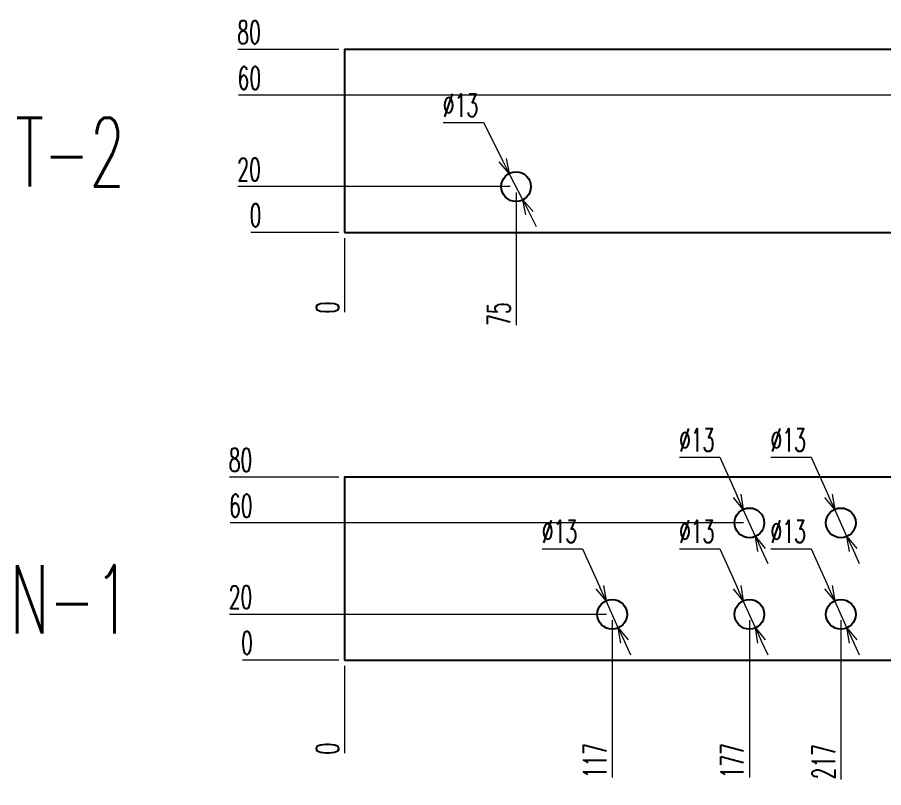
# Model space of a CAD drawing. Header units: millimetres. Extents: x 173893 to 258446, y -176540 to -123824.
# Drawn here: x 202364.1 to 202742.9, y -130132.6 to -129795.7 of the extents above; entities that cross this region are included whole.
import ezdxf
from ezdxf.enums import TextEntityAlignment as Align

# ---------------------------------------------------------------- set-up
doc = ezdxf.new("R2010")
doc.units = ezdxf.units.MM
doc.header["$LTSCALE"] = 3
doc.layers.add('@.DM. NÉT CHÍNH', color=7, linetype='Continuous')
doc.layers.add('@.VISIBLE', color=7, linetype='Continuous')
doc.styles.add('Ann_w01', font='romans.shx', dxfattribs={"width": 0.6, "bigfont": 'chineset.shx'})
doc.dimstyles.new('Dim 01_SC05', dxfattribs={"dimscale": 5, "dimtxt": 2, "dimasz": 1.3, "dimexe": 0.5, "dimexo": 0.5, "dimgap": 0.5, "dimtad": 1, "dimtoh": 1, "dimdec": 1, "dimzin": 12, "dimdsep": 46, "dimtxsty": 'Ann_w01', "dimblk": 'OPEN30', "dimcen": 1.5, "dimclrd": 6, "dimclre": 6, "dimclrt": 3, "dimadec": 1, "dimazin": 3, "dimtm": 1e-09, "dimtfac": 1, "dimtdec": 1, "dimtmove": 0, "dimatfit": 3, "dimldrblk": 'OPEN30', "dimfxl": 1, "dimtolj": 1, "dimlwd": 20, "dimlwe": 20, "dimarcsym": 0})

# ---------------------------------------------------------------- blocks, each defined once
blk = doc.blocks.new('*D3298')
at = {"layer": '@.DM. NÉT CHÍNH', "color": 6, "linetype": 'Continuous', "lineweight": 20, "transparency": 16777216}
blk.add_line((202507.21, -129892.26), (202507.21, -129924.62), dxfattribs=at)
at = {"layer": 'Defpoints', "color": 0, "linetype": 'Continuous', "transparency": 16777216}
for p in [(202507.21, -129849.76), (202507.21, -129889.76), (202507.21, -129918.12)]:
    blk.add_point(p, dxfattribs=at)
at = {"layer": '@.DM. NÉT CHÍNH', "color": 3, "linetype": 'Continuous', "transparency": 16777216, "insert": (202499.71, -129922.62), "char_height": 10, "attachment_point": 5, "rotation": 90, "style": 'Ann_w01'}
blk.add_mtext('\\A1;0', dxfattribs=at)
blk = doc.blocks.new('_Open30')
at = {"color": 0, "linetype": 'ByBlock', "lineweight": -2}
for p, q in [((-1, 0.268), (0, 0)), ((0, 0), (-1, -0.268)), ((0, 0), (-1, 0))]:
    blk.add_line(p, q, dxfattribs=at)
blk = doc.blocks.new('*D3299')
at = {"layer": '@.DM. NÉT CHÍNH', "color": 6, "linetype": 'Continuous', "lineweight": 20, "transparency": 16777216}
blk.add_line((202582.17, -129872.26), (202582.17, -129930.33), dxfattribs=at)
at = {"layer": 'Defpoints', "color": 0, "linetype": 'Continuous', "transparency": 16777216}
for p in [(202507.21, -129849.76), (202582.17, -129869.76), (202582.17, -129918.12)]:
    blk.add_point(p, dxfattribs=at)
at = {"layer": '@.DM. NÉT CHÍNH', "color": 3, "linetype": 'Continuous', "transparency": 16777216, "insert": (202574.67, -129925.47), "char_height": 10, "attachment_point": 5, "rotation": 90, "style": 'Ann_w01'}
blk.add_mtext('\\A1;75', dxfattribs=at)
blk = doc.blocks.new('*D3300')
at = {"layer": '@.DM. NÉT CHÍNH', "color": 6, "linetype": 'Continuous', "lineweight": 20, "transparency": 16777216}
blk.add_line((202799.22, -129872.26), (202799.22, -129936.05), dxfattribs=at)
at = {"layer": 'Defpoints', "color": 0, "linetype": 'Continuous', "transparency": 16777216}
for p in [(202507.21, -129849.76), (202799.22, -129869.76), (202799.22, -129918.12)]:
    blk.add_point(p, dxfattribs=at)
at = {"layer": '@.DM. NÉT CHÍNH', "color": 3, "linetype": 'Continuous', "transparency": 16777216, "insert": (202791.72, -129928.33), "char_height": 10, "attachment_point": 5, "rotation": 90, "style": 'Ann_w01'}
blk.add_mtext('\\A1;292', dxfattribs=at)
blk = doc.blocks.new('*D3301')
at = {"layer": '@.DM. NÉT CHÍNH', "color": 6, "linetype": 'Continuous', "lineweight": 20, "transparency": 16777216}
blk.add_line((202824.22, -129872.26), (202824.22, -129936.05), dxfattribs=at)
at = {"layer": 'Defpoints', "color": 0, "linetype": 'Continuous', "transparency": 16777216}
for p in [(202507.21, -129849.76), (202824.22, -129869.76), (202824.22, -129918.12)]:
    blk.add_point(p, dxfattribs=at)
at = {"layer": '@.DM. NÉT CHÍNH', "color": 3, "linetype": 'Continuous', "transparency": 16777216, "insert": (202816.72, -129928.33), "char_height": 10, "attachment_point": 5, "rotation": 90, "style": 'Ann_w01'}
blk.add_mtext('\\A1;317', dxfattribs=at)
blk = doc.blocks.new('*D3302')
at = {"layer": '@.DM. NÉT CHÍNH', "color": 6, "linetype": 'Continuous', "lineweight": 20, "transparency": 16777216}
blk.add_line((202921.22, -129872.26), (202921.22, -129936.33), dxfattribs=at)
at = {"layer": 'Defpoints', "color": 0, "linetype": 'Continuous', "transparency": 16777216}
for p in [(202507.21, -129849.76), (202921.22, -129869.76), (202921.22, -129918.12)]:
    blk.add_point(p, dxfattribs=at)
at = {"layer": '@.DM. NÉT CHÍNH', "color": 3, "linetype": 'Continuous', "transparency": 16777216, "insert": (202913.72, -129928.47), "char_height": 10, "attachment_point": 5, "rotation": 90, "style": 'Ann_w01'}
blk.add_mtext('\\A1;414', dxfattribs=at)
blk = doc.blocks.new('*D3303')
at = {"layer": '@.DM. NÉT CHÍNH', "color": 6, "linetype": 'Continuous', "lineweight": 20, "transparency": 16777216}
blk.add_line((203006.22, -129872.26), (203006.22, -129935.76), dxfattribs=at)
at = {"layer": 'Defpoints', "color": 0, "linetype": 'Continuous', "transparency": 16777216}
for p in [(202507.21, -129849.76), (203006.22, -129869.76), (203006.22, -129918.12)]:
    blk.add_point(p, dxfattribs=at)
at = {"layer": '@.DM. NÉT CHÍNH', "color": 3, "linetype": 'Continuous', "transparency": 16777216, "insert": (202998.72, -129928.19), "char_height": 10, "attachment_point": 5, "rotation": 90, "style": 'Ann_w01'}
blk.add_mtext('\\A1;499', dxfattribs=at)
blk = doc.blocks.new('*D3304')
at = {"layer": '@.DM. NÉT CHÍNH', "color": 6, "linetype": 'Continuous', "lineweight": 20, "transparency": 16777216}
blk.add_line((203024.21, -129832.26), (203024.21, -129936.05), dxfattribs=at)
at = {"layer": 'Defpoints', "color": 0, "linetype": 'Continuous', "transparency": 16777216}
for p in [(203024.21, -129829.76), (202507.21, -129849.76), (203024.21, -129918.12)]:
    blk.add_point(p, dxfattribs=at)
at = {"layer": '@.DM. NÉT CHÍNH', "color": 3, "linetype": 'Continuous', "transparency": 16777216, "insert": (203016.71, -129928.33), "char_height": 10, "attachment_point": 5, "rotation": 90, "style": 'Ann_w01'}
blk.add_mtext('\\A1;517', dxfattribs=at)
blk = doc.blocks.new('*D3305')
at = {"layer": '@.DM. NÉT CHÍNH', "color": 6, "linetype": 'Continuous', "lineweight": 20, "transparency": 16777216}
blk.add_line((203049.21, -129832.26), (203049.21, -129936.05), dxfattribs=at)
at = {"layer": 'Defpoints', "color": 0, "linetype": 'Continuous', "transparency": 16777216}
for p in [(203049.21, -129829.76), (202507.21, -129849.76), (203049.21, -129918.12)]:
    blk.add_point(p, dxfattribs=at)
at = {"layer": '@.DM. NÉT CHÍNH', "color": 3, "linetype": 'Continuous', "transparency": 16777216, "insert": (203041.71, -129928.33), "char_height": 10, "attachment_point": 5, "rotation": 90, "style": 'Ann_w01'}
blk.add_mtext('\\A1;542', dxfattribs=at)
blk = doc.blocks.new('*D3306')
at = {"layer": '@.DM. NÉT CHÍNH', "color": 6, "linetype": 'Continuous', "lineweight": 20, "transparency": 16777216}
blk.add_line((203074.21, -129832.26), (203074.21, -129936.05), dxfattribs=at)
at = {"layer": 'Defpoints', "color": 0, "linetype": 'Continuous', "transparency": 16777216}
for p in [(203074.21, -129829.76), (202507.21, -129849.76), (203074.21, -129918.12)]:
    blk.add_point(p, dxfattribs=at)
at = {"layer": '@.DM. NÉT CHÍNH', "color": 3, "linetype": 'Continuous', "transparency": 16777216, "insert": (203066.71, -129928.33), "char_height": 10, "attachment_point": 5, "rotation": 90, "style": 'Ann_w01'}
blk.add_mtext('\\A1;567', dxfattribs=at)
blk = doc.blocks.new('*D3307')
at = {"layer": '@.DM. NÉT CHÍNH', "color": 6, "linetype": 'Continuous', "lineweight": 20, "transparency": 16777216}
blk.add_line((203091.22, -129872.26), (203091.22, -129936.33), dxfattribs=at)
at = {"layer": 'Defpoints', "color": 0, "linetype": 'Continuous', "transparency": 16777216}
for p in [(202507.21, -129849.76), (203091.22, -129869.76), (203091.22, -129918.12)]:
    blk.add_point(p, dxfattribs=at)
at = {"layer": '@.DM. NÉT CHÍNH', "color": 3, "linetype": 'Continuous', "transparency": 16777216, "insert": (203083.72, -129928.47), "char_height": 10, "attachment_point": 5, "rotation": 90, "style": 'Ann_w01'}
blk.add_mtext('\\A1;584', dxfattribs=at)
blk = doc.blocks.new('*D3308')
at = {"layer": '@.DM. NÉT CHÍNH', "color": 6, "linetype": 'Continuous', "lineweight": 20, "transparency": 16777216}
blk.add_line((203176.22, -129872.26), (203176.22, -129935.47), dxfattribs=at)
at = {"layer": 'Defpoints', "color": 0, "linetype": 'Continuous', "transparency": 16777216}
for p in [(202507.21, -129849.76), (203176.22, -129869.76), (203176.22, -129918.12)]:
    blk.add_point(p, dxfattribs=at)
at = {"layer": '@.DM. NÉT CHÍNH', "color": 3, "linetype": 'Continuous', "transparency": 16777216, "insert": (203168.72, -129928.05), "char_height": 10, "attachment_point": 5, "rotation": 90, "style": 'Ann_w01'}
blk.add_mtext('\\A1;669', dxfattribs=at)
blk = doc.blocks.new('*D3309')
at = {"layer": '@.DM. NÉT CHÍNH', "color": 6, "linetype": 'Continuous', "lineweight": 20, "transparency": 16777216}
blk.add_line((203247.21, -129892.26), (203247.21, -129936.05), dxfattribs=at)
at = {"layer": 'Defpoints', "color": 0, "linetype": 'Continuous', "transparency": 16777216}
for p in [(202507.21, -129849.76), (203247.21, -129889.76), (203247.21, -129918.12)]:
    blk.add_point(p, dxfattribs=at)
at = {"layer": '@.DM. NÉT CHÍNH', "color": 3, "linetype": 'Continuous', "transparency": 16777216, "insert": (203239.71, -129928.33), "char_height": 10, "attachment_point": 5, "rotation": 90, "style": 'Ann_w01'}
blk.add_mtext('\\A1;740', dxfattribs=at)
blk = doc.blocks.new('*D3310')
at = {"layer": '@.DM. NÉT CHÍNH', "color": 6, "linetype": 'Continuous', "lineweight": 20, "transparency": 16777216}
for p, q in [((202550.31, -129841.66), (202567.95, -129841.66)), ((202567.95, -129841.66), (202576.3, -129858.16)), ((202585.1, -129875.56), (202579.23, -129863.96)), ((202588.04, -129881.36), (202590.97, -129887.16))]:
    blk.add_line(p, q, dxfattribs=at)
at = {"layer": 'Defpoints', "color": 0, "linetype": 'Continuous', "transparency": 16777216}
for p in [(202579.23, -129863.96), (202585.1, -129875.56)]:
    blk.add_point(p, dxfattribs=at)
at = {"layer": '@.DM. NÉT CHÍNH', "color": 6, "linetype": 'Continuous', "lineweight": 20, "transparency": 16777216, "xscale": 6.5, "yscale": 6.5, "zscale": 6.5}
for p, rotation in [((202579.23, -129863.96), 296.8358284407663), ((202585.1, -129875.56), 116.8358284407663)]:
    blk.add_blockref('_Open30', p, dxfattribs=dict(at, rotation=rotation))
at = {"layer": '@.DM. NÉT CHÍNH', "color": 3, "linetype": 'Continuous', "transparency": 16777216, "insert": (202557.88, -129834.16), "char_height": 10, "attachment_point": 5, "style": 'Ann_w01'}
blk.add_mtext('\\A1;∅13', dxfattribs=at)
blk = doc.blocks.new('*D3320')
at = {"layer": '@.DM. NÉT CHÍNH', "color": 6, "linetype": 'Continuous', "lineweight": 20, "transparency": 16777216}
blk.add_line((202507.21, -130079.31), (202507.21, -130117.55), dxfattribs=at)
at = {"layer": 'Defpoints', "color": 0, "linetype": 'Continuous', "transparency": 16777216}
for p in [(202507.21, -130036.81), (202507.21, -130076.81), (202507.21, -130111.05)]:
    blk.add_point(p, dxfattribs=at)
at = {"layer": '@.DM. NÉT CHÍNH', "color": 3, "linetype": 'Continuous', "transparency": 16777216, "insert": (202499.71, -130115.55), "char_height": 10, "attachment_point": 5, "rotation": 90, "style": 'Ann_w01'}
blk.add_mtext('\\A1;0', dxfattribs=at)
blk = doc.blocks.new('*D3321')
at = {"layer": '@.DM. NÉT CHÍNH', "color": 6, "linetype": 'Continuous', "lineweight": 20, "transparency": 16777216}
blk.add_line((202624.21, -130059.31), (202624.21, -130128.12), dxfattribs=at)
at = {"layer": 'Defpoints', "color": 0, "linetype": 'Continuous', "transparency": 16777216}
for p in [(202507.21, -130036.81), (202624.21, -130056.81), (202624.21, -130111.05)]:
    blk.add_point(p, dxfattribs=at)
at = {"layer": '@.DM. NÉT CHÍNH', "color": 3, "linetype": 'Continuous', "transparency": 16777216, "insert": (202616.71, -130120.84), "char_height": 10, "attachment_point": 5, "rotation": 90, "style": 'Ann_w01'}
blk.add_mtext('\\A1;117', dxfattribs=at)
blk = doc.blocks.new('*D3322')
at = {"layer": '@.DM. NÉT CHÍNH', "color": 6, "linetype": 'Continuous', "lineweight": 20, "transparency": 16777216}
blk.add_line((202684.21, -130059.31), (202684.21, -130128.12), dxfattribs=at)
at = {"layer": 'Defpoints', "color": 0, "linetype": 'Continuous', "transparency": 16777216}
for p in [(202507.21, -130036.81), (202684.21, -130056.81), (202684.21, -130111.05)]:
    blk.add_point(p, dxfattribs=at)
at = {"layer": '@.DM. NÉT CHÍNH', "color": 3, "linetype": 'Continuous', "transparency": 16777216, "insert": (202676.71, -130120.84), "char_height": 10, "attachment_point": 5, "rotation": 90, "style": 'Ann_w01'}
blk.add_mtext('\\A1;177', dxfattribs=at)
blk = doc.blocks.new('*D3323')
at = {"layer": '@.DM. NÉT CHÍNH', "color": 6, "linetype": 'Continuous', "lineweight": 20, "transparency": 16777216}
blk.add_line((202724.21, -130059.31), (202724.21, -130128.98), dxfattribs=at)
at = {"layer": 'Defpoints', "color": 0, "linetype": 'Continuous', "transparency": 16777216}
for p in [(202507.21, -130036.81), (202724.21, -130056.81), (202724.21, -130111.05)]:
    blk.add_point(p, dxfattribs=at)
at = {"layer": '@.DM. NÉT CHÍNH', "color": 3, "linetype": 'Continuous', "transparency": 16777216, "insert": (202716.71, -130121.26), "char_height": 10, "attachment_point": 5, "rotation": 90, "style": 'Ann_w01'}
blk.add_mtext('\\A1;217', dxfattribs=at)
blk = doc.blocks.new('*D3324')
at = {"layer": '@.DM. NÉT CHÍNH', "color": 6, "linetype": 'Continuous', "lineweight": 20, "transparency": 16777216}
blk.add_line((202784.21, -130059.31), (202784.21, -130128.98), dxfattribs=at)
at = {"layer": 'Defpoints', "color": 0, "linetype": 'Continuous', "transparency": 16777216}
for p in [(202507.21, -130036.81), (202784.21, -130056.81), (202784.21, -130111.05)]:
    blk.add_point(p, dxfattribs=at)
at = {"layer": '@.DM. NÉT CHÍNH', "color": 3, "linetype": 'Continuous', "transparency": 16777216, "insert": (202776.71, -130121.26), "char_height": 10, "attachment_point": 5, "rotation": 90, "style": 'Ann_w01'}
blk.add_mtext('\\A1;277', dxfattribs=at)
blk = doc.blocks.new('*D3325')
at = {"layer": '@.DM. NÉT CHÍNH', "color": 6, "linetype": 'Continuous', "lineweight": 20, "transparency": 16777216}
blk.add_line((202834.21, -130059.31), (202834.21, -130128.98), dxfattribs=at)
at = {"layer": 'Defpoints', "color": 0, "linetype": 'Continuous', "transparency": 16777216}
for p in [(202507.21, -130036.81), (202834.21, -130056.81), (202834.21, -130111.05)]:
    blk.add_point(p, dxfattribs=at)
at = {"layer": '@.DM. NÉT CHÍNH', "color": 3, "linetype": 'Continuous', "transparency": 16777216, "insert": (202826.71, -130121.26), "char_height": 10, "attachment_point": 5, "rotation": 90, "style": 'Ann_w01'}
blk.add_mtext('\\A1;327', dxfattribs=at)
blk = doc.blocks.new('*D3326')
at = {"layer": '@.DM. NÉT CHÍNH', "color": 6, "linetype": 'Continuous', "lineweight": 20, "transparency": 16777216}
blk.add_line((202884.21, -130059.31), (202884.21, -130128.98), dxfattribs=at)
at = {"layer": 'Defpoints', "color": 0, "linetype": 'Continuous', "transparency": 16777216}
for p in [(202507.21, -130036.81), (202884.21, -130056.81), (202884.21, -130111.05)]:
    blk.add_point(p, dxfattribs=at)
at = {"layer": '@.DM. NÉT CHÍNH', "color": 3, "linetype": 'Continuous', "transparency": 16777216, "insert": (202876.71, -130121.26), "char_height": 10, "attachment_point": 5, "rotation": 90, "style": 'Ann_w01'}
blk.add_mtext('\\A1;377', dxfattribs=at)
blk = doc.blocks.new('*D3327')
at = {"layer": '@.DM. NÉT CHÍNH', "color": 6, "linetype": 'Continuous', "lineweight": 20, "transparency": 16777216}
blk.add_line((202934.21, -130059.31), (202934.21, -130128.98), dxfattribs=at)
at = {"layer": 'Defpoints', "color": 0, "linetype": 'Continuous', "transparency": 16777216}
for p in [(202507.21, -130036.81), (202934.21, -130056.81), (202934.21, -130111.05)]:
    blk.add_point(p, dxfattribs=at)
at = {"layer": '@.DM. NÉT CHÍNH', "color": 3, "linetype": 'Continuous', "transparency": 16777216, "insert": (202926.71, -130121.26), "char_height": 10, "attachment_point": 5, "rotation": 90, "style": 'Ann_w01'}
blk.add_mtext('\\A1;427', dxfattribs=at)
blk = doc.blocks.new('*D3328')
at = {"layer": '@.DM. NÉT CHÍNH', "color": 6, "linetype": 'Continuous', "lineweight": 20, "transparency": 16777216}
blk.add_line((202974.21, -130059.31), (202974.21, -130128.98), dxfattribs=at)
at = {"layer": 'Defpoints', "color": 0, "linetype": 'Continuous', "transparency": 16777216}
for p in [(202507.21, -130036.81), (202974.21, -130056.81), (202974.21, -130111.05)]:
    blk.add_point(p, dxfattribs=at)
at = {"layer": '@.DM. NÉT CHÍNH', "color": 3, "linetype": 'Continuous', "transparency": 16777216, "insert": (202966.71, -130121.26), "char_height": 10, "attachment_point": 5, "rotation": 90, "style": 'Ann_w01'}
blk.add_mtext('\\A1;467', dxfattribs=at)
blk = doc.blocks.new('*D3329')
at = {"layer": '@.DM. NÉT CHÍNH', "color": 6, "linetype": 'Continuous', "lineweight": 20, "transparency": 16777216}
blk.add_line((203014.21, -130059.31), (203014.21, -130128.98), dxfattribs=at)
at = {"layer": 'Defpoints', "color": 0, "linetype": 'Continuous', "transparency": 16777216}
for p in [(202507.21, -130036.81), (203014.21, -130056.81), (203014.21, -130111.05)]:
    blk.add_point(p, dxfattribs=at)
at = {"layer": '@.DM. NÉT CHÍNH', "color": 3, "linetype": 'Continuous', "transparency": 16777216, "insert": (203006.71, -130121.26), "char_height": 10, "attachment_point": 5, "rotation": 90, "style": 'Ann_w01'}
blk.add_mtext('\\A1;507', dxfattribs=at)
blk = doc.blocks.new('*D3330')
at = {"layer": '@.DM. NÉT CHÍNH', "color": 6, "linetype": 'Continuous', "lineweight": 20, "transparency": 16777216}
blk.add_line((203054.21, -130059.31), (203054.21, -130128.98), dxfattribs=at)
at = {"layer": 'Defpoints', "color": 0, "linetype": 'Continuous', "transparency": 16777216}
for p in [(202507.21, -130036.81), (203054.21, -130056.81), (203054.21, -130111.05)]:
    blk.add_point(p, dxfattribs=at)
at = {"layer": '@.DM. NÉT CHÍNH', "color": 3, "linetype": 'Continuous', "transparency": 16777216, "insert": (203046.71, -130121.26), "char_height": 10, "attachment_point": 5, "rotation": 90, "style": 'Ann_w01'}
blk.add_mtext('\\A1;547', dxfattribs=at)
blk = doc.blocks.new('*D3331')
at = {"layer": '@.DM. NÉT CHÍNH', "color": 6, "linetype": 'Continuous', "lineweight": 20, "transparency": 16777216}
blk.add_line((203094.21, -130059.31), (203094.21, -130128.98), dxfattribs=at)
at = {"layer": 'Defpoints', "color": 0, "linetype": 'Continuous', "transparency": 16777216}
for p in [(202507.21, -130036.81), (203094.21, -130056.81), (203094.21, -130111.05)]:
    blk.add_point(p, dxfattribs=at)
at = {"layer": '@.DM. NÉT CHÍNH', "color": 3, "linetype": 'Continuous', "transparency": 16777216, "insert": (203086.71, -130121.26), "char_height": 10, "attachment_point": 5, "rotation": 90, "style": 'Ann_w01'}
blk.add_mtext('\\A1;587', dxfattribs=at)
blk = doc.blocks.new('*D3332')
at = {"layer": '@.DM. NÉT CHÍNH', "color": 6, "linetype": 'Continuous', "lineweight": 20, "transparency": 16777216}
blk.add_line((203134.21, -130059.31), (203134.21, -130128.69), dxfattribs=at)
at = {"layer": 'Defpoints', "color": 0, "linetype": 'Continuous', "transparency": 16777216}
for p in [(202507.21, -130036.81), (203134.21, -130056.81), (203134.21, -130111.05)]:
    blk.add_point(p, dxfattribs=at)
at = {"layer": '@.DM. NÉT CHÍNH', "color": 3, "linetype": 'Continuous', "transparency": 16777216, "insert": (203126.71, -130121.12), "char_height": 10, "attachment_point": 5, "rotation": 90, "style": 'Ann_w01'}
blk.add_mtext('\\A1;627', dxfattribs=at)
blk = doc.blocks.new('*D3333')
at = {"layer": '@.DM. NÉT CHÍNH', "color": 6, "linetype": 'Continuous', "lineweight": 20, "transparency": 16777216}
blk.add_line((203174.21, -130059.31), (203174.21, -130128.69), dxfattribs=at)
at = {"layer": 'Defpoints', "color": 0, "linetype": 'Continuous', "transparency": 16777216}
for p in [(202507.21, -130036.81), (203174.21, -130056.81), (203174.21, -130111.05)]:
    blk.add_point(p, dxfattribs=at)
at = {"layer": '@.DM. NÉT CHÍNH', "color": 3, "linetype": 'Continuous', "transparency": 16777216, "insert": (203166.71, -130121.12), "char_height": 10, "attachment_point": 5, "rotation": 90, "style": 'Ann_w01'}
blk.add_mtext('\\A1;667', dxfattribs=at)
blk = doc.blocks.new('*D3334')
at = {"layer": '@.DM. NÉT CHÍNH', "color": 6, "linetype": 'Continuous', "lineweight": 20, "transparency": 16777216}
blk.add_line((203247.21, -130079.31), (203247.21, -130128.98), dxfattribs=at)
at = {"layer": 'Defpoints', "color": 0, "linetype": 'Continuous', "transparency": 16777216}
for p in [(202507.21, -130036.81), (203247.21, -130076.81), (203247.21, -130111.05)]:
    blk.add_point(p, dxfattribs=at)
at = {"layer": '@.DM. NÉT CHÍNH', "color": 3, "linetype": 'Continuous', "transparency": 16777216, "insert": (203239.71, -130121.26), "char_height": 10, "attachment_point": 5, "rotation": 90, "style": 'Ann_w01'}
blk.add_mtext('\\A1;740', dxfattribs=at)
blk = doc.blocks.new('*D3335')
at = {"layer": '@.DM. NÉT CHÍNH', "color": 6, "linetype": 'Continuous', "lineweight": 20, "transparency": 16777216}
for p, q in [((202693.62, -129988.1), (202711.26, -129988.1)), ((202711.26, -129988.1), (202718.86, -130004.96)), ((202726.88, -130022.74), (202721.54, -130010.89)), ((202729.55, -130028.66), (202732.23, -130034.59))]:
    blk.add_line(p, q, dxfattribs=at)
at = {"layer": 'Defpoints', "color": 0, "linetype": 'Continuous', "transparency": 16777216}
for p in [(202721.54, -130010.89), (202726.88, -130022.74)]:
    blk.add_point(p, dxfattribs=at)
at = {"layer": '@.DM. NÉT CHÍNH', "color": 6, "linetype": 'Continuous', "lineweight": 20, "transparency": 16777216, "xscale": 6.5, "yscale": 6.5, "zscale": 6.5}
for p, rotation in [((202721.54, -130010.89), 294.2777649760796), ((202726.88, -130022.74), 114.2777649760796)]:
    blk.add_blockref('_Open30', p, dxfattribs=dict(at, rotation=rotation))
at = {"layer": '@.DM. NÉT CHÍNH', "color": 3, "linetype": 'Continuous', "transparency": 16777216, "insert": (202701.19, -129980.6), "char_height": 10, "attachment_point": 5, "style": 'Ann_w01'}
blk.add_mtext('\\A1;∅13', dxfattribs=at)
blk = doc.blocks.new('*D3336')
at = {"layer": '@.DM. NÉT CHÍNH', "color": 6, "linetype": 'Continuous', "lineweight": 20, "transparency": 16777216}
for p, q in [((202653.62, -129988.1), (202671.26, -129988.1)), ((202671.26, -129988.1), (202678.86, -130004.96)), ((202686.88, -130022.74), (202681.54, -130010.89)), ((202689.55, -130028.66), (202692.23, -130034.59))]:
    blk.add_line(p, q, dxfattribs=at)
at = {"layer": 'Defpoints', "color": 0, "linetype": 'Continuous', "transparency": 16777216}
for p in [(202681.54, -130010.89), (202686.88, -130022.74)]:
    blk.add_point(p, dxfattribs=at)
at = {"layer": '@.DM. NÉT CHÍNH', "color": 6, "linetype": 'Continuous', "lineweight": 20, "transparency": 16777216, "xscale": 6.5, "yscale": 6.5, "zscale": 6.5}
for p, rotation in [((202681.54, -130010.89), 294.2777649762606), ((202686.88, -130022.74), 114.2777649762606)]:
    blk.add_blockref('_Open30', p, dxfattribs=dict(at, rotation=rotation))
at = {"layer": '@.DM. NÉT CHÍNH', "color": 3, "linetype": 'Continuous', "transparency": 16777216, "insert": (202661.19, -129980.6), "char_height": 10, "attachment_point": 5, "style": 'Ann_w01'}
blk.add_mtext('\\A1;∅13', dxfattribs=at)
blk = doc.blocks.new('*D3345')
at = {"layer": '@.DM. NÉT CHÍNH', "color": 6, "linetype": 'Continuous', "lineweight": 20, "transparency": 16777216}
for p, q in [((202593.62, -130028.1), (202611.26, -130028.1)), ((202611.26, -130028.1), (202618.86, -130044.96)), ((202626.88, -130062.74), (202621.54, -130050.89)), ((202629.55, -130068.66), (202632.23, -130074.59))]:
    blk.add_line(p, q, dxfattribs=at)
at = {"layer": 'Defpoints', "color": 0, "linetype": 'Continuous', "transparency": 16777216}
for p in [(202621.54, -130050.89), (202626.88, -130062.74)]:
    blk.add_point(p, dxfattribs=at)
at = {"layer": '@.DM. NÉT CHÍNH', "color": 6, "linetype": 'Continuous', "lineweight": 20, "transparency": 16777216, "xscale": 6.5, "yscale": 6.5, "zscale": 6.5}
for p, rotation in [((202621.54, -130050.89), 294.2777649761438), ((202626.88, -130062.74), 114.2777649761438)]:
    blk.add_blockref('_Open30', p, dxfattribs=dict(at, rotation=rotation))
at = {"layer": '@.DM. NÉT CHÍNH', "color": 3, "linetype": 'Continuous', "transparency": 16777216, "insert": (202601.19, -130020.6), "char_height": 10, "attachment_point": 5, "style": 'Ann_w01'}
blk.add_mtext('\\A1;∅13', dxfattribs=at)
blk = doc.blocks.new('*D3348')
at = {"layer": '@.DM. NÉT CHÍNH', "color": 6, "linetype": 'Continuous', "lineweight": 20, "transparency": 16777216}
for p, q in [((202693.62, -130028.1), (202711.26, -130028.1)), ((202711.26, -130028.1), (202718.86, -130044.96)), ((202726.88, -130062.74), (202721.54, -130050.89)), ((202729.55, -130068.66), (202732.23, -130074.59))]:
    blk.add_line(p, q, dxfattribs=at)
at = {"layer": 'Defpoints', "color": 0, "linetype": 'Continuous', "transparency": 16777216}
for p in [(202721.54, -130050.89), (202726.88, -130062.74)]:
    blk.add_point(p, dxfattribs=at)
at = {"layer": '@.DM. NÉT CHÍNH', "color": 6, "linetype": 'Continuous', "lineweight": 20, "transparency": 16777216, "xscale": 6.5, "yscale": 6.5, "zscale": 6.5}
for p, rotation in [((202721.54, -130050.89), 294.2777649757402), ((202726.88, -130062.74), 114.2777649757402)]:
    blk.add_blockref('_Open30', p, dxfattribs=dict(at, rotation=rotation))
at = {"layer": '@.DM. NÉT CHÍNH', "color": 3, "linetype": 'Continuous', "transparency": 16777216, "insert": (202701.19, -130020.6), "char_height": 10, "attachment_point": 5, "style": 'Ann_w01'}
blk.add_mtext('\\A1;∅13', dxfattribs=at)
blk = doc.blocks.new('*D3349')
at = {"layer": '@.DM. NÉT CHÍNH', "color": 6, "linetype": 'Continuous', "lineweight": 20, "transparency": 16777216}
for p, q in [((202653.62, -130028.1), (202671.26, -130028.1)), ((202671.26, -130028.1), (202678.86, -130044.96)), ((202686.88, -130062.74), (202681.54, -130050.89)), ((202689.55, -130068.66), (202692.23, -130074.59))]:
    blk.add_line(p, q, dxfattribs=at)
at = {"layer": 'Defpoints', "color": 0, "linetype": 'Continuous', "transparency": 16777216}
for p in [(202681.54, -130050.89), (202686.88, -130062.74)]:
    blk.add_point(p, dxfattribs=at)
at = {"layer": '@.DM. NÉT CHÍNH', "color": 6, "linetype": 'Continuous', "lineweight": 20, "transparency": 16777216, "xscale": 6.5, "yscale": 6.5, "zscale": 6.5}
for p, rotation in [((202681.54, -130050.89), 294.2777649757402), ((202686.88, -130062.74), 114.2777649757402)]:
    blk.add_blockref('_Open30', p, dxfattribs=dict(at, rotation=rotation))
at = {"layer": '@.DM. NÉT CHÍNH', "color": 3, "linetype": 'Continuous', "transparency": 16777216, "insert": (202661.19, -130020.6), "char_height": 10, "attachment_point": 5, "style": 'Ann_w01'}
blk.add_mtext('\\A1;∅13', dxfattribs=at)
blk = doc.blocks.new('*D3358')
at = {"layer": '@.DM. NÉT CHÍNH', "color": 6, "linetype": 'Continuous', "lineweight": 20, "transparency": 16777216}
blk.add_line((202504.71, -129889.76), (202466.24, -129889.76), dxfattribs=at)
at = {"layer": 'Defpoints', "color": 0, "linetype": 'Continuous', "transparency": 16777216}
for p in [(202472.74, -129889.76), (202507.21, -129889.76), (202507.21, -129889.76)]:
    blk.add_point(p, dxfattribs=at)
at = {"layer": '@.DM. NÉT CHÍNH', "color": 3, "linetype": 'Continuous', "transparency": 16777216, "insert": (202468.24, -129882.26), "char_height": 10, "attachment_point": 5, "style": 'Ann_w01'}
blk.add_mtext('\\A1;0', dxfattribs=at)
blk = doc.blocks.new('*D3359')
at = {"layer": '@.DM. NÉT CHÍNH', "color": 6, "linetype": 'Continuous', "lineweight": 20, "transparency": 16777216}
blk.add_line((202579.67, -129869.76), (202460.53, -129869.76), dxfattribs=at)
at = {"layer": 'Defpoints', "color": 0, "linetype": 'Continuous', "transparency": 16777216}
for p in [(202472.74, -129869.76), (202582.17, -129869.76), (202507.21, -129889.76)]:
    blk.add_point(p, dxfattribs=at)
at = {"layer": '@.DM. NÉT CHÍNH', "color": 3, "linetype": 'Continuous', "transparency": 16777216, "insert": (202465.39, -129862.26), "char_height": 10, "attachment_point": 5, "style": 'Ann_w01'}
blk.add_mtext('\\A1;20', dxfattribs=at)
blk = doc.blocks.new('*D3360')
at = {"layer": '@.DM. NÉT CHÍNH', "color": 6, "linetype": 'Continuous', "lineweight": 20, "transparency": 16777216}
blk.add_line((203021.71, -129829.76), (202460.81, -129829.76), dxfattribs=at)
at = {"layer": 'Defpoints', "color": 0, "linetype": 'Continuous', "transparency": 16777216}
for p in [(202472.74, -129829.76), (203024.21, -129829.76), (202507.21, -129889.76)]:
    blk.add_point(p, dxfattribs=at)
at = {"layer": '@.DM. NÉT CHÍNH', "color": 3, "linetype": 'Continuous', "transparency": 16777216, "insert": (202465.53, -129822.26), "char_height": 10, "attachment_point": 5, "style": 'Ann_w01'}
blk.add_mtext('\\A1;60', dxfattribs=at)
blk = doc.blocks.new('*D3361')
at = {"layer": '@.DM. NÉT CHÍNH', "color": 6, "linetype": 'Continuous', "lineweight": 20, "transparency": 16777216}
blk.add_line((202504.71, -129809.76), (202460.53, -129809.76), dxfattribs=at)
at = {"layer": 'Defpoints', "color": 0, "linetype": 'Continuous', "transparency": 16777216}
for p in [(202472.74, -129809.76), (202507.21, -129809.76), (202507.21, -129889.76)]:
    blk.add_point(p, dxfattribs=at)
at = {"layer": '@.DM. NÉT CHÍNH', "color": 3, "linetype": 'Continuous', "transparency": 16777216, "insert": (202465.39, -129802.26), "char_height": 10, "attachment_point": 5, "style": 'Ann_w01'}
blk.add_mtext('\\A1;80', dxfattribs=at)
blk = doc.blocks.new('*D3362')
at = {"layer": '@.DM. NÉT CHÍNH', "color": 6, "linetype": 'Continuous', "lineweight": 20, "transparency": 16777216}
blk.add_line((202504.71, -130076.81), (202462.5, -130076.81), dxfattribs=at)
at = {"layer": 'Defpoints', "color": 0, "linetype": 'Continuous', "transparency": 16777216}
for p in [(202469, -130076.81), (202507.21, -130076.81), (202507.21, -130076.81)]:
    blk.add_point(p, dxfattribs=at)
at = {"layer": '@.DM. NÉT CHÍNH', "color": 3, "linetype": 'Continuous', "transparency": 16777216, "insert": (202464.5, -130069.31), "char_height": 10, "attachment_point": 5, "style": 'Ann_w01'}
blk.add_mtext('\\A1;0', dxfattribs=at)
blk = doc.blocks.new('*D3363')
at = {"layer": '@.DM. NÉT CHÍNH', "color": 6, "linetype": 'Continuous', "lineweight": 20, "transparency": 16777216}
blk.add_line((202621.71, -130056.81), (202456.79, -130056.81), dxfattribs=at)
at = {"layer": 'Defpoints', "color": 0, "linetype": 'Continuous', "transparency": 16777216}
for p in [(202469, -130056.81), (202624.21, -130056.81), (202507.21, -130076.81)]:
    blk.add_point(p, dxfattribs=at)
at = {"layer": '@.DM. NÉT CHÍNH', "color": 3, "linetype": 'Continuous', "transparency": 16777216, "insert": (202461.65, -130049.31), "char_height": 10, "attachment_point": 5, "style": 'Ann_w01'}
blk.add_mtext('\\A1;20', dxfattribs=at)
blk = doc.blocks.new('*D3364')
at = {"layer": '@.DM. NÉT CHÍNH', "color": 6, "linetype": 'Continuous', "lineweight": 20, "transparency": 16777216}
blk.add_line((202681.71, -130016.81), (202457.08, -130016.81), dxfattribs=at)
at = {"layer": 'Defpoints', "color": 0, "linetype": 'Continuous', "transparency": 16777216}
for p in [(202469, -130016.81), (202684.21, -130016.81), (202507.21, -130076.81)]:
    blk.add_point(p, dxfattribs=at)
at = {"layer": '@.DM. NÉT CHÍNH', "color": 3, "linetype": 'Continuous', "transparency": 16777216, "insert": (202461.79, -130009.31), "char_height": 10, "attachment_point": 5, "style": 'Ann_w01'}
blk.add_mtext('\\A1;60', dxfattribs=at)
blk = doc.blocks.new('*D3365')
at = {"layer": '@.DM. NÉT CHÍNH', "color": 6, "linetype": 'Continuous', "lineweight": 20, "transparency": 16777216}
blk.add_line((202504.71, -129996.81), (202456.79, -129996.81), dxfattribs=at)
at = {"layer": 'Defpoints', "color": 0, "linetype": 'Continuous', "transparency": 16777216}
for p in [(202469, -129996.81), (202507.21, -129996.81), (202507.21, -130076.81)]:
    blk.add_point(p, dxfattribs=at)
at = {"layer": '@.DM. NÉT CHÍNH', "color": 3, "linetype": 'Continuous', "transparency": 16777216, "insert": (202461.65, -129989.31), "char_height": 10, "attachment_point": 5, "style": 'Ann_w01'}
blk.add_mtext('\\A1;80', dxfattribs=at)

msp = doc.modelspace()

# ---------------------------------------------------------------- linework, layer by layer
at = {"layer": '@.VISIBLE', "color": 4}
msp.add_lwpolyline([(202507.21, -129889.76), (203247.21, -129889.76), (203247.21, -129809.76), (202507.21, -129809.76)], close=True, dxfattribs=at)
at = {"layer": '@.VISIBLE', "color": 0}
msp.add_lwpolyline([(202507.21, -130076.81), (203247.21, -130076.81), (203247.21, -129996.81), (202507.21, -129996.81)], close=True, dxfattribs=at)
at = {"layer": '@.VISIBLE', "color": 4}
msp.add_circle((202582.17, -129869.76), 6.5, dxfattribs=at)
at = {"layer": '@.VISIBLE', "color": 0}
for centre in [(202684.21, -130016.81), (202724.21, -130016.81), (202624.21, -130056.81), (202684.21, -130056.81), (202724.21, -130056.81)]:
    msp.add_circle(centre, 6.5, dxfattribs=at)

# ---------------------------------------------------------------- texts
at = {"style": 'Ann_w01', "width": 0.6}
for s, p in [('T-2', (202387.21, -129854.7)), ('N-1', (202387.21, -130050.25))]:
    msp.add_text(s, height=30, dxfattribs=at).set_placement(p, align=Align.MIDDLE_CENTER)

# ---------------------------------------------------------------- dimensions: what is measured, and where the dimension line sits
at = {"layer": '@.DM. NÉT CHÍNH', "linetype": 'Continuous'}
for feature_location, offset, dtype, origin, picture, middle in [((202507.21, -129809.76), (-34.47, 0), 0, (202507.21, -129889.76), '*D3361', (202465.39, -129802.26)), ((203024.21, -129829.76), (-551.47, 0), 0, (202507.21, -129889.76), '*D3360', (202465.53, -129822.26)), ((203024.21, -129829.76), (0, -88.35), 1, (202507.21, -129849.76), '*D3304', (203016.71, -129928.33)), ((203049.21, -129829.76), (0, -88.35), 1, (202507.21, -129849.76), '*D3305', (203041.71, -129928.33)), ((203074.21, -129829.76), (0, -88.35), 1, (202507.21, -129849.76), '*D3306', (203066.71, -129928.33)), ((202507.20960394, -129889.76403687), (0, -28.35330212), 1, (202507.20960395, -129849.76403687), '*D3298', (202499.70960394, -129922.61733899)), ((202582.17, -129869.76), (0, -48.35), 1, (202507.21, -129849.76), '*D3299', (202574.67, -129925.47)), ((202799.22, -129869.76), (0, -48.35), 1, (202507.21, -129849.76), '*D3300', (202791.72, -129928.33)), ((202824.22, -129869.76), (0, -48.35), 1, (202507.21, -129849.76), '*D3301', (202816.72, -129928.33)), ((202921.22, -129869.76), (0, -48.35), 1, (202507.21, -129849.76), '*D3302', (202913.72, -129928.47)), ((203006.22, -129869.76), (0, -48.35), 1, (202507.21, -129849.76), '*D3303', (202998.72, -129928.19)), ((203091.22, -129869.76), (0, -48.35), 1, (202507.21, -129849.76), '*D3307', (203083.72, -129928.47)), ((203176.22, -129869.76), (0, -48.35), 1, (202507.21, -129849.76), '*D3308', (203168.72, -129928.05)), ((203247.21, -129889.76), (0, -28.35), 1, (202507.21, -129849.76), '*D3309', (203239.71, -129928.33)), ((202582.17, -129869.76), (-109.43, 0), 0, (202507.21, -129889.76), '*D3359', (202465.39, -129862.26)), ((202507.20960394, -129889.76403687), (-34.46712477, 0), 0, (202507.20960394, -129889.76403687), '*D3358', (202468.24247918, -129882.26403687)), ((202507.21, -129996.81), (-38.2, 0), 0, (202507.21, -130076.81), '*D3365', (202461.65, -129989.31)), ((202684.21, -130016.81), (-215.2, 0), 0, (202507.21, -130076.81), '*D3364', (202461.79, -130009.31)), ((202507.20960394, -130076.81390695), (0, -34.23632304), 1, (202507.20960395, -130036.81390695), '*D3320', (202499.70960394, -130115.55022998)), ((202624.21, -130056.81), (0, -54.24), 1, (202507.21, -130036.81), '*D3321', (202616.71, -130120.84)), ((202684.21, -130056.81), (0, -54.24), 1, (202507.21, -130036.81), '*D3322', (202676.71, -130120.84)), ((202724.21, -130056.81), (0, -54.24), 1, (202507.21, -130036.81), '*D3323', (202716.71, -130121.26)), ((202784.21, -130056.81), (0, -54.24), 1, (202507.21, -130036.81), '*D3324', (202776.71, -130121.26)), ((202834.21, -130056.81), (0, -54.24), 1, (202507.21, -130036.81), '*D3325', (202826.71, -130121.26)), ((202884.21, -130056.81), (0, -54.24), 1, (202507.21, -130036.81), '*D3326', (202876.71, -130121.26)), ((202934.21, -130056.81), (0, -54.24), 1, (202507.21, -130036.81), '*D3327', (202926.71, -130121.26)), ((202974.21, -130056.81), (0, -54.24), 1, (202507.21, -130036.81), '*D3328', (202966.71, -130121.26)), ((203014.21, -130056.81), (0, -54.24), 1, (202507.21, -130036.81), '*D3329', (203006.71, -130121.26)), ((203054.21, -130056.81), (0, -54.24), 1, (202507.21, -130036.81), '*D3330', (203046.71, -130121.26)), ((203094.21, -130056.81), (0, -54.24), 1, (202507.21, -130036.81), '*D3331', (203086.71, -130121.26)), ((203134.21, -130056.81), (0, -54.24), 1, (202507.21, -130036.81), '*D3332', (203126.71, -130121.12)), ((203174.21, -130056.81), (0, -54.24), 1, (202507.21, -130036.81), '*D3333', (203166.71, -130121.12)), ((203247.21, -130076.81), (0, -34.24), 1, (202507.21, -130036.81), '*D3334', (203239.71, -130121.26)), ((202624.21, -130056.81), (-155.2, 0), 0, (202507.21, -130076.81), '*D3363', (202461.65, -130049.31)), ((202507.20960394, -130076.81390695), (-38.20468485, 0), 0, (202507.20960394, -130076.81390695), '*D3362', (202464.50491909, -130069.31390695))]:
    dim = msp.add_ordinate_dim(feature_location=feature_location, offset=offset, dtype=dtype, origin=origin, dimstyle='Dim 01_SC05', dxfattribs=at)
    dim.commit()
    dim.dimension.update_dxf_attribs({"geometry": picture, "text_midpoint": middle})
for p1, p2, picture, middle in [((202585.1, -129875.56), (202579.23, -129863.96), '*D3310', (202557.88, -129841.66)), ((202686.88, -130022.74), (202681.54, -130010.89), '*D3336', (202661.19, -129988.1)), ((202726.88, -130022.74), (202721.54, -130010.89), '*D3335', (202701.19, -129988.1)), ((202626.88, -130062.74), (202621.54, -130050.89), '*D3345', (202601.19, -130028.1)), ((202686.88, -130062.74), (202681.54, -130050.89), '*D3349', (202661.19, -130028.1)), ((202726.88, -130062.74), (202721.54, -130050.89), '*D3348', (202701.19, -130028.1))]:
    dim = msp.add_diameter_dim_2p(p1=p1, p2=p2, dimstyle='Dim 01_SC05', dxfattribs=at)
    dim.commit()
    dim.dimension.update_dxf_attribs({"geometry": picture, "text_midpoint": middle, "dimtype": 163})

doc.saveas('drawing.dxf')
